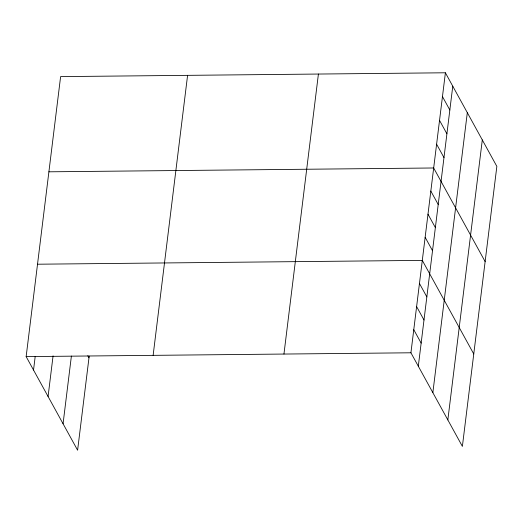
<?xml version="1.0" encoding="UTF-8"?>
<svg xmlns="http://www.w3.org/2000/svg" width="523" height="523" viewBox="0 0 523 523"><rect width="100%" height="100%" fill="white"/><g stroke="black" fill="none" stroke-linecap="round" stroke-linejoin="round"><path stroke-width="0.78" d="M89.178 356.222L77.607 450.218L26.15 356.614L60.616 76.613L445.393 72.782L496.85 166.386L462.384 446.387L410.928 352.79L445.393 72.782M33.531 370.036L35.198 356.496M48.077 396.493L53.071 355.869M63.061 423.754L71.396 356.052M153.128 355.352L187.587 75.351M283.95 354.051L318.415 74.044M418.308 366.205L452.768 86.203M432.854 392.668L467.314 112.661M447.838 419.93L482.304 139.922M48.894 171.812L433.672 167.981L485.135 261.585M37.525 264.213L422.303 260.389L473.76 353.986M26.15 356.614L410.928 352.79M442.465 96.585L449.839 110.007M439.536 120.382L446.91 133.803M436.607 144.185L443.981 157.606M430.834 191.085L438.209 204.506M427.991 214.182L435.365 227.603M425.147 237.285L432.521 250.707M419.459 283.486L426.84 296.907M416.615 306.589L423.996 320.004M413.771 329.686L421.152 343.108M87.831 355.725L88.982 357.817"/></g></svg>
